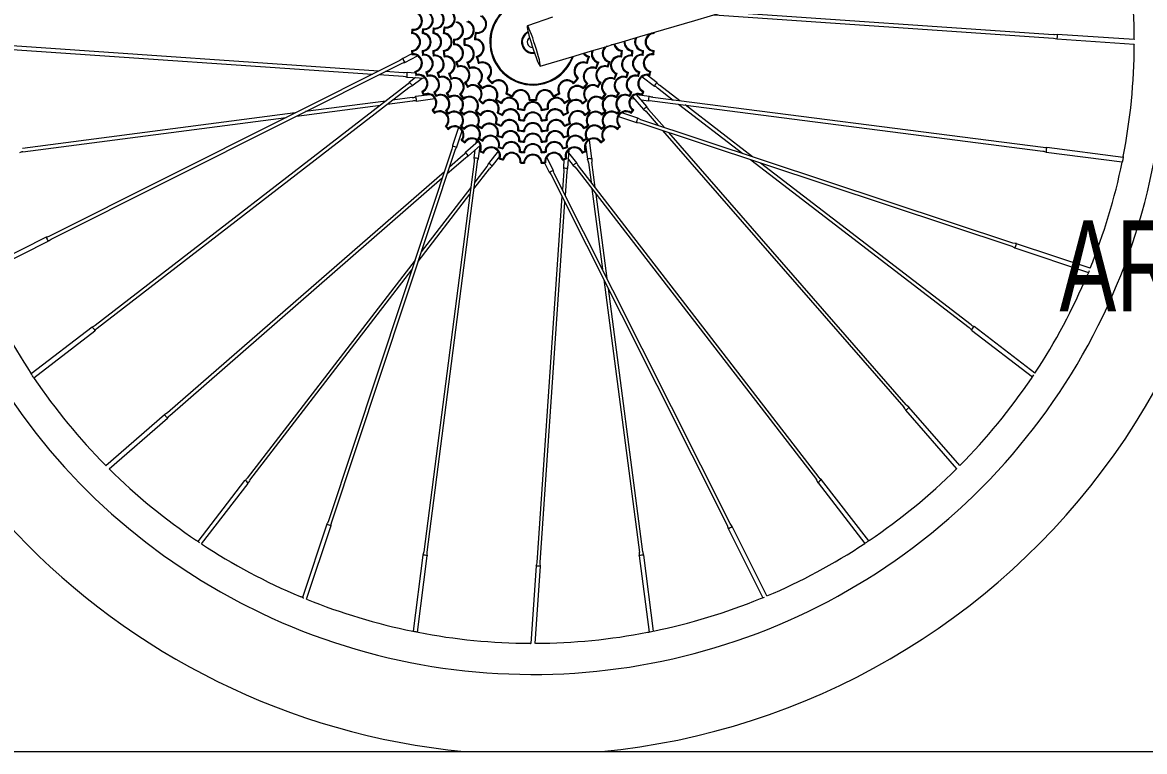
# Model space of a CAD drawing. Header units: inches. Extents: x -29 to 159, y 0 to 129.
# Drawn here: x -18.62 to 1.33, y 85.43 to 98.4 of the extents above; entities that cross this region are included whole.
import ezdxf

# ---------------------------------------------------------------- set-up
doc = ezdxf.new("R2010")
doc.units = ezdxf.units.IN
doc.layers.add('ZANO_R', color=7, linetype='Continuous', lineweight=0)
doc.styles.add('SLDTEXTSTYLE0', font='TXT', dxfattribs={"width": 0.7})

msp = doc.modelspace()

# ---------------------------------------------------------------- linework, layer by layer
at = {"layer": 'ZANO_R'}
for p, q in [((-0.28566, 98.18404), (-6.15305, 98.58715)), ((-6.31942, 98.53844), (-0.28977, 98.12418)), ((-11.70427, 98.20338), (-11.68823, 98.21709)), ((-11.69753, 98.28044), (-11.68411, 98.26415)), ((-11.51627, 98.20336), (-11.50013, 98.21701)), ((-11.50768, 98.29065), (-11.49451, 98.2741)), ((-11.32818, 98.20333), (-11.31192, 98.21692)), ((-11.31687, 98.30371), (-11.30404, 98.28685)), ((-11.13994, 98.2033), (-11.12353, 98.21679)), ((-11.12444, 98.32103), (-11.11208, 98.30375)), ((-10.56961, 98.22844), (-10.5573, 98.21077)), ((-7.40571, 98.21709), (-7.38967, 98.20338)), ((1.15008, 98.09542), (-0.22277, 98.18974)), ((-10.95853, 98.10509), (-10.94401, 98.08949)), ((-10.95853, 98.00184), (-10.94401, 98.01744)), ((-10.77031, 98.11715), (-10.75603, 98.10121)), ((-10.77031, 97.98979), (-10.75603, 98.00573)), ((-10.58364, 98.09494), (-10.56792, 98.10966)), ((-8.13541, 98.00184), (-8.15015, 98.00244)), ((-0.22825, 98.10993), (1.15008, 98.01523)), ((-18.80829, 97.9229), (-12.39631, 97.48236)), ((-12.29089, 97.53526), (-18.80417, 97.98275)), ((-11.69924, 97.84334), (-11.86036, 97.76249)), ((-11.82448, 97.69099), (-11.59705, 97.80511)), ((-11.70427, 97.90356), (-11.68823, 97.88984)), ((-11.69753, 97.82649), (-11.68411, 97.84278)), ((-11.51627, 97.90357), (-11.50013, 97.88992)), ((-11.50768, 97.81629), (-11.49451, 97.83283)), ((-11.32818, 97.9036), (-11.31192, 97.89002)), ((-11.31687, 97.80322), (-11.30404, 97.82008)), ((-11.13994, 97.90363), (-11.12353, 97.89014)), ((-11.12444, 97.78591), (-11.11208, 97.80318)), ((-10.55236, 97.79736), (-10.53393, 97.78623)), ((-8.56001, 97.78623), (-8.54158, 97.79736)), ((-7.98186, 97.80318), (-7.9695, 97.78591)), ((-7.97041, 97.89014), (-7.954, 97.90363)), ((-7.7899, 97.82008), (-7.77707, 97.80322)), ((-7.78202, 97.89002), (-7.76576, 97.9036)), ((-7.59943, 97.83283), (-7.58626, 97.81629)), ((-7.59381, 97.88992), (-7.57767, 97.90357)), ((-7.40983, 97.84278), (-7.39642, 97.82649)), ((-7.40571, 97.88984), (-7.38967, 97.90356)), ((-11.91154, 97.72562), (-18.14027, 94.60004)), ((-18.11337, 94.54642), (-11.88464, 97.67199)), ((-10.91589, 97.70532), (-10.89756, 97.69444)), ((-10.88681, 97.60625), (-10.87727, 97.62531)), ((-10.71832, 97.6949), (-10.69944, 97.68481)), ((-10.67476, 97.57522), (-10.66678, 97.59508)), ((-10.51089, 97.6697), (-10.50251, 97.68954)), ((-8.59143, 97.68954), (-8.58306, 97.6697)), ((-8.42716, 97.59508), (-8.41918, 97.57522)), ((-8.3945, 97.68481), (-8.37562, 97.6949)), ((-8.21667, 97.62531), (-8.20714, 97.60625)), ((-8.19638, 97.69444), (-8.17805, 97.70532)), ((-12.27864, 97.47428), (-11.85124, 97.44491)), ((-11.84713, 97.50477), (-12.17322, 97.52718)), ((-11.78972, 97.43066), (-11.46243, 97.40818)), ((-11.63755, 97.5004), (-11.78424, 97.51048)), ((-11.63572, 97.42008), (-11.74516, 97.33561)), ((-11.69628, 97.27228), (-11.51549, 97.41182)), ((-11.64546, 97.53122), (-11.62728, 97.5205)), ((-11.62544, 97.4565), (-11.61506, 97.47487)), ((-11.44919, 97.52226), (-11.4307, 97.51202)), ((-11.42373, 97.43833), (-11.41405, 97.45712)), ((-11.25017, 97.511), (-11.2313, 97.50138)), ((-11.21681, 97.41566), (-11.20805, 97.43495)), ((-11.04688, 97.49645), (-11.02754, 97.48766)), ((-11.00144, 97.38674), (-10.99398, 97.40663)), ((-10.36128, 97.41057), (-10.33991, 97.4079)), ((-8.75403, 97.4079), (-8.73266, 97.41057)), ((-8.09996, 97.40663), (-8.0925, 97.38674)), ((-8.0664, 97.48766), (-8.04706, 97.49645)), ((-7.88589, 97.43495), (-7.87713, 97.41566)), ((-7.86265, 97.50138), (-7.84377, 97.511)), ((-7.67989, 97.45712), (-7.67021, 97.43833)), ((-7.66324, 97.51202), (-7.64475, 97.52226)), ((-7.60415, 97.4344), (-7.38504, 97.26587)), ((-7.33627, 97.32928), (-7.51116, 97.4638)), ((-7.47888, 97.47487), (-7.4685, 97.4565)), ((-7.46666, 97.5205), (-7.44848, 97.53122)), ((-11.78803, 97.28989), (-17.33104, 93.01143)), ((-17.29438, 92.96393), (-11.75137, 97.24239)), ((-10.76236, 97.33375), (-10.74171, 97.32848)), ((-10.70654, 97.24689), (-10.70276, 97.26787)), ((-10.52504, 97.3159), (-10.50385, 97.31287)), ((-10.44317, 97.21833), (-10.44248, 97.23973)), ((-10.27146, 97.31082), (-10.27188, 97.33235)), ((-8.82206, 97.33235), (-8.82248, 97.31082)), ((-8.65147, 97.23973), (-8.65077, 97.21833)), ((-8.59009, 97.31287), (-8.5689, 97.3159)), ((-8.39119, 97.26787), (-8.3874, 97.24689)), ((-8.35223, 97.32848), (-8.33158, 97.33375)), ((-7.33002, 97.23616), (-7.05078, 97.02138)), ((-6.93258, 97.00616), (-7.29343, 97.28372)), ((-12.16001, 97.00277), (-13.59015, 96.81616)), ((-12.13618, 96.94537), (-11.68476, 97.00427)), ((-11.69252, 97.06377), (-12.04184, 97.01819)), ((-11.37476, 97.11531), (-11.6326, 97.08167)), ((-11.62225, 97.00234), (-11.28905, 97.04582)), ((-11.52289, 97.17476), (-11.50313, 97.16735)), ((-11.4902, 97.10464), (-11.48317, 97.12454)), ((-11.30901, 97.16136), (-11.28887, 97.15492)), ((-11.26766, 97.08401), (-11.26183, 97.10433)), ((-11.08676, 97.1456), (-11.06621, 97.14042)), ((-11.03301, 97.06007), (-11.02877, 97.08083)), ((-10.85161, 97.12722), (-10.83065, 97.12374)), ((-10.77932, 97.03302), (-10.77726, 97.05416)), ((-10.51036, 97.02049), (-10.48906, 97.02125)), ((-10.21379, 97.02586), (-10.19285, 97.03026)), ((-10.02939, 97.13495), (-10.00878, 97.1412)), ((-9.90676, 97.08035), (-9.91591, 97.09985)), ((-9.61409, 97.01814), (-9.5978, 97.03223)), ((-9.49614, 97.03223), (-9.47985, 97.01814)), ((-9.17803, 97.09985), (-9.18718, 97.08035)), ((-9.08516, 97.1412), (-9.06455, 97.13495)), ((-8.9011, 97.03026), (-8.88015, 97.02586)), ((-8.60488, 97.02125), (-8.58358, 97.02049)), ((-8.31668, 97.05416), (-8.31462, 97.03302)), ((-8.26329, 97.12374), (-8.24234, 97.12722)), ((-8.06517, 97.08083), (-8.06093, 97.06007)), ((-8.02773, 97.14042), (-8.00718, 97.1456)), ((-7.83211, 97.10433), (-7.82628, 97.08401)), ((-7.80507, 97.15492), (-7.78493, 97.16136)), ((-7.80378, 97.04775), (-7.74165, 97.03976)), ((-7.77754, 97.08093), (-7.58103, 96.85543)), ((-7.52072, 96.90799), (-7.70467, 97.11909)), ((-7.47479, 97.08606), (-7.7013, 97.11522)), ((-7.62213, 97.02437), (-7.48501, 97.00671)), ((-7.61077, 97.12454), (-7.60374, 97.10464)), ((-7.59081, 97.16735), (-7.57105, 97.17476)), ((-7.42237, 97.00873), (-0.47754, 96.11456)), ((-0.46988, 96.17407), (-7.41471, 97.06824)), ((-13.77094, 96.79257), (-18.62573, 96.15912)), ((-13.75311, 96.73439), (-12.25435, 96.92995)), ((-11.34029, 96.84499), (-11.31954, 96.84113)), ((-11.29592, 96.78162), (-11.29245, 96.80244)), ((-11.10111, 96.83475), (-11.0801, 96.83236)), ((-11.04547, 96.76695), (-11.04371, 96.78802)), ((-10.84613, 96.82573), (-10.82495, 96.82525)), ((-10.56742, 96.82112), (-10.54628, 96.82318)), ((-10.43233, 96.95288), (-10.43461, 96.97407)), ((-10.18031, 96.79091), (-10.16009, 96.79764)), ((-10.10349, 96.96218), (-10.11015, 96.98252)), ((-9.82212, 96.85977), (-9.80394, 96.87107)), ((-9.69669, 96.83765), (-9.70991, 96.85449)), ((-9.38404, 96.85449), (-9.39725, 96.83765)), ((-9.29, 96.87107), (-9.27183, 96.85977)), ((-8.98379, 96.98252), (-8.99045, 96.96218)), ((-8.93385, 96.79764), (-8.91363, 96.79091)), ((-8.65933, 96.97407), (-8.66161, 96.95288)), ((-8.54766, 96.82318), (-8.52652, 96.82112)), ((-8.26899, 96.82525), (-8.24781, 96.82573)), ((-8.05023, 96.78802), (-8.04847, 96.76695)), ((-8.01384, 96.83236), (-7.99283, 96.83475)), ((-7.68022, 96.69934), (-7.96474, 96.79372)), ((-7.8015, 96.80244), (-7.79802, 96.78162)), ((-7.7744, 96.84113), (-7.75365, 96.84499)), ((-7.53253, 96.81499), (-7.31779, 96.56857)), ((-7.20584, 96.53143), (-7.48729, 96.85441)), ((-6.95631, 96.94872), (-5.81311, 96.06941)), ((-5.64006, 96.01201), (-6.83812, 96.9335)), ((-18.61797, 96.09963), (-13.9339, 96.7108)), ((-10.77471, 96.7543), (-10.77519, 96.77548)), ((-10.47322, 96.74883), (-10.4767, 96.76979)), ((-10.21369, 96.599), (-10.19381, 96.60646)), ((-10.08639, 96.74803), (-10.09455, 96.76771)), ((-9.79895, 96.66362), (-9.78145, 96.67578)), ((-9.69676, 96.64893), (-9.71013, 96.66552)), ((-9.38381, 96.66552), (-9.39718, 96.64893)), ((-9.3125, 96.67578), (-9.29499, 96.66362)), ((-8.99939, 96.76771), (-9.00755, 96.74803)), ((-8.90013, 96.60646), (-8.88025, 96.599)), ((-8.61724, 96.76979), (-8.62073, 96.74883)), ((-8.31875, 96.77548), (-8.31924, 96.7543)), ((-8.02509, 96.72945), (-7.70541, 96.6234)), ((-7.64314, 96.61328), (-1.02865, 94.41902)), ((-1.00976, 94.47597), (-7.62425, 96.67023)), ((-11.1032, 96.55195), (-11.08209, 96.55175)), ((-11.04849, 96.49724), (-11.04869, 96.51835)), ((-10.87098, 96.53159), (-10.97703, 96.2119)), ((-10.9011, 96.18671), (-10.80672, 96.47124)), ((-10.83349, 96.55497), (-10.81242, 96.55672)), ((-10.76569, 96.49933), (-10.76808, 96.52033)), ((-10.54036, 96.56742), (-10.51961, 96.57167)), ((-10.45483, 96.51368), (-10.46002, 96.53422)), ((-10.18478, 96.38363), (-10.16549, 96.39239)), ((-10.10399, 96.55356), (-10.11278, 96.5729)), ((-9.81453, 96.476), (-9.79725, 96.48835)), ((-9.69681, 96.4605), (-9.7103, 96.4769)), ((-9.38364, 96.4769), (-9.39713, 96.4605)), ((-9.29669, 96.48835), (-9.27941, 96.476)), ((-8.98116, 96.5729), (-8.98995, 96.55356)), ((-8.92845, 96.39239), (-8.90916, 96.38363)), ((-8.63392, 96.53422), (-8.63911, 96.51368)), ((-8.57434, 96.57167), (-8.55358, 96.56742)), ((-8.32586, 96.52033), (-8.32825, 96.49933)), ((-8.28152, 96.55672), (-8.26045, 96.55497)), ((-8.04525, 96.51835), (-8.04545, 96.49724)), ((-8.01185, 96.55175), (-7.99074, 96.55195)), ((-7.2403, 96.47965), (-2.95114, 91.55764)), ((-2.9059, 91.59706), (-7.12835, 96.44251)), ((-10.81882, 96.30452), (-10.798, 96.30799)), ((-10.75544, 96.26015), (-10.75931, 96.2809)), ((-10.5195, 96.28403), (-10.745, 96.08753)), ((-10.69245, 96.02721), (-10.48135, 96.21117)), ((-10.55268, 96.31028), (-10.56068, 96.24815)), ((-10.51643, 96.33277), (-10.4961, 96.33861)), ((-10.51438, 95.98129), (-10.48522, 96.2078)), ((-10.43907, 96.29143), (-10.44551, 96.31156)), ((-10.08944, 96.35027), (-10.09906, 96.36914)), ((-9.79722, 96.28357), (-9.78036, 96.2964)), ((-9.69684, 96.27226), (-9.71042, 96.28852)), ((-9.38352, 96.28852), (-9.3971, 96.27226)), ((-9.31359, 96.2964), (-9.29672, 96.28357)), ((-8.99488, 96.36914), (-9.0045, 96.35027)), ((-8.64843, 96.31156), (-8.65487, 96.29143)), ((-8.60882, 96.22567), (-8.57517, 95.96784)), ((-8.59784, 96.33861), (-8.57751, 96.33277)), ((-8.49585, 95.97819), (-8.53932, 96.31139)), ((-8.33464, 96.2809), (-8.3385, 96.26015)), ((-8.29594, 96.30799), (-8.27512, 96.30452)), ((-10.98715, 96.14964), (-13.18141, 89.53514)), ((-13.12447, 89.51625), (-10.93021, 96.13074)), ((-11.06901, 95.71234), (-10.74603, 95.99379)), ((-10.78544, 96.03902), (-11.03187, 95.82428)), ((-10.57607, 96.12863), (-10.59373, 95.99151)), ((-10.49579, 96.11024), (-10.47589, 96.11727)), ((-10.42568, 96.07754), (-10.43308, 96.09731)), ((-10.16604, 96.11065), (-10.33457, 95.89154)), ((-10.27116, 95.84276), (-10.13664, 96.01766)), ((-10.16211, 96.17671), (-10.14331, 96.18639)), ((-10.07817, 96.15124), (-10.08842, 96.16974)), ((-9.78415, 96.09276), (-9.76761, 96.10593)), ((-9.69686, 96.08416), (-9.71052, 96.1003)), ((-9.38342, 96.1003), (-9.39708, 96.08416)), ((-9.32633, 96.10593), (-9.30979, 96.09276)), ((-9.18449, 95.77596), (-9.29862, 96.00339)), ((-9.00552, 96.16974), (-9.01577, 96.15124)), ((-8.95063, 96.18639), (-8.93183, 96.17671)), ((-8.92417, 95.81071), (-8.90168, 96.13801)), ((-8.76578, 95.90416), (-8.90533, 96.08494)), ((-8.66086, 96.09731), (-8.66826, 96.07754)), ((-8.61805, 96.11727), (-8.59815, 96.11024)), ((-0.41745, 96.09674), (0.93553, 95.92254)), ((0.9512, 96.00118), (-0.40724, 96.17608)), ((-10.59171, 95.92886), (-11.48588, 88.98404)), ((-11.42637, 88.97637), (-10.5322, 95.9212)), ((-10.59428, 95.43907), (-10.31672, 95.79993)), ((-10.36428, 95.83651), (-10.57906, 95.55727)), ((-10.14394, 95.975), (-10.12556, 95.98538)), ((-10.06921, 95.95498), (-10.07994, 95.97315)), ((-9.77395, 95.90291), (-9.75766, 95.91633)), ((-9.69688, 95.89617), (-9.7106, 95.91221)), ((-9.38334, 95.91221), (-9.39706, 95.89617)), ((-9.33685, 95.9012), (-9.25599, 95.74008)), ((-9.33629, 95.91633), (-9.31999, 95.90291)), ((-9.014, 95.97315), (-9.02473, 95.95498)), ((-8.9939, 95.96289), (-9.00398, 95.8162)), ((-8.96838, 95.98538), (-8.95, 95.975)), ((-8.91359, 95.96472), (-8.82911, 95.85527)), ((-8.78339, 95.8124), (-4.50493, 90.26939)), ((-4.45743, 90.30606), (-8.73589, 95.84907)), ((-8.55727, 95.90792), (-8.51169, 95.5586)), ((-8.43887, 95.46426), (-8.49777, 95.91568)), ((-5.66859, 95.95825), (-1.78782, 92.97332)), ((-1.75124, 93.02088), (-5.49554, 95.90085)), ((-11.12079, 95.74679), (-16.0428, 91.45764)), ((-16.00338, 91.4124), (-11.15793, 95.63485)), ((-9.21912, 95.68889), (-6.09355, 89.46016)), ((-6.03992, 89.48707), (-9.1655, 95.7158)), ((-8.99828, 95.75331), (-9.02068, 95.42721)), ((-8.96778, 95.3218), (-8.93842, 95.7492)), ((-10.65171, 95.46281), (-11.53103, 94.3196)), ((-8.49627, 95.44042), (-8.30967, 94.01029)), ((-11.58843, 94.14655), (-10.66693, 95.34461)), ((-9.02877, 95.30954), (-9.47626, 88.79626)), ((-9.4164, 88.79215), (-8.97587, 95.20413)), ((-8.2279, 93.84733), (-8.42345, 95.34608)), ((-18.20043, 94.58105), (-19.43226, 93.96291)), ((-19.39995, 93.88962), (-18.16455, 94.50954)), ((0.36443, 94.03064), (-0.94749, 94.46585)), ((-0.97268, 94.38992), (0.33543, 93.95597)), ((-11.64218, 94.17508), (-14.62712, 90.29431)), ((-14.57956, 90.25773), (-11.69959, 94.00204)), ((-8.28608, 93.8295), (-7.65263, 88.97471)), ((-7.59313, 88.98247), (-8.20431, 93.66654)), ((-17.38613, 92.98154), (-18.46602, 92.14801)), ((-18.42191, 92.08099), (-17.33725, 92.91821)), ((-1.74498, 92.92776), (-0.66204, 92.0948)), ((-0.6187, 92.16239), (-1.69621, 92.99117)), ((-16.09638, 91.42421), (-17.1381, 90.51643)), ((-2.91772, 91.50406), (-2.00993, 90.46234)), ((-1.95335, 90.51918), (-2.8574, 91.55662)), ((-17.08126, 90.45985), (-16.04382, 91.3639)), ((-14.67268, 90.25148), (-15.50563, 89.16854)), ((-15.43805, 89.1252), (-14.60927, 90.2027)), ((-4.47504, 90.21431), (-3.64152, 89.13442)), ((-3.57449, 89.17851), (-4.41171, 90.26319)), ((-13.21052, 89.47918), (-13.64446, 88.17107)), ((-13.5698, 88.14207), (-13.13459, 89.45399)), ((-5.38312, 88.20048), (-6.00305, 89.43589)), ((-6.07455, 89.40001), (-5.45642, 88.16817)), ((-11.5037, 88.92395), (-11.6779, 87.57096)), ((-11.59926, 87.5553), (-11.42435, 88.91373)), ((-7.65456, 88.9122), (-7.47779, 87.55749)), ((-7.39935, 87.57461), (-7.57523, 88.92255)), ((-9.49051, 88.73475), (-9.58522, 87.35624)), ((-9.50502, 87.35642), (-9.4107, 88.72926)), ((-29.46259, 85.43142), (61.83221, 85.43142)), ((-10.76837, 85.43142), (-9.54697, 85.43142)), ((-9.54697, 85.43142), (-8.32551, 85.43142))]:
    msp.add_line(p, q, dxfattribs=at)
at = {"layer": 'ZANO_R', "flags": 128}
for points in [[(-9.41669, 97.62596), (-9.11478, 97.71522), (-8.85549, 97.79186), (-8.63883, 97.85588), (-8.4648, 97.90728), (-8.33341, 97.94608), (-8.23241, 97.9759), (-8.12827, 98.00663), (-8.01908, 98.03885), (-7.64296, 98.14974), (-7.21686, 98.27517), (-6.66739, 98.43656), (-6.10646, 98.60079), (-5.53451, 98.76761), (-4.48565, 99.07148), (-3.416, 99.37805), (-2.36604, 99.67504), (-1.26786, 99.98079), (-0.19486, 100.27431), (0.14623, 100.36651), (0.51834, 100.46647), (0.92281, 100.57433), (1.3595, 100.68954)], [(-9.19841, 98.49281), (-9.64438, 98.34041)], [(-9.50399, 97.98957), (-9.52669, 98.05916), (-9.54954, 98.12583), (-9.57165, 98.18702), (-9.59218, 98.24037), (-9.61034, 98.28385), (-9.62543, 98.31577), (-9.63687, 98.3349), (-9.64423, 98.34053), (-9.64721, 98.33242), (-9.64571, 98.31089), (-9.63979, 98.27676), (-9.62966, 98.23136), (-9.61572, 98.17642), (-9.59851, 98.11405), (-9.57868, 98.04665), (-9.557, 97.97682), (-9.5343, 97.90723), (-9.51146, 97.84056), (-9.48935, 97.77937), (-9.46882, 97.72601), (-9.45066, 97.68254), (-9.43557, 97.65062), (-9.42412, 97.63148), (-9.41676, 97.62586), (-9.41378, 97.63397), (-9.41528, 97.6555), (-9.42121, 97.68963), (-9.43133, 97.73503), (-9.44527, 97.78997), (-9.46249, 97.85234), (-9.48232, 97.91974), (-9.50399, 97.98957)], [(-0.22289, 98.18982), (-0.2684, 98.1836), (-0.28548, 98.18553)], [(-0.22277, 98.18974), (-0.22212, 98.18664), (-0.22198, 98.17794), (-0.22238, 98.16496), (-0.22326, 98.14968), (-0.22448, 98.13442), (-0.22586, 98.12151), (-0.22718, 98.11291), (-0.22825, 98.10993), (-0.2283, 98.10994)], [(-0.28996, 98.12274), (-0.25478, 98.11862), (-0.22886, 98.10881)], [(1.14963, 98.10277), (1.14962, 98.1029), (1.14995, 98.09765), (1.15007, 98.09542)], [(-11.86135, 97.76338), (-11.87531, 97.74904), (-11.91179, 97.72597)], [(-11.88458, 97.67171), (-11.83993, 97.68807), (-11.82465, 97.68981)], [(-11.85141, 97.44348), (-11.81625, 97.43935), (-11.7903, 97.42953)], [(-11.78439, 97.51055), (-11.82987, 97.50434), (-11.84694, 97.50626)], [(-11.74625, 97.33594), (-11.76689, 97.3088), (-11.78888, 97.29093)], [(-11.75051, 97.24131), (-11.73468, 97.25394), (-11.69636, 97.27168)], [(-11.74533, 97.33543), (-11.74516, 97.33561), (-11.74166, 97.33447), (-11.73497, 97.32868), (-11.72611, 97.31912), (-11.71643, 97.30726), (-11.7074, 97.29489), (-11.7004, 97.2839), (-11.6965, 97.27596), (-11.69628, 97.27228), (-11.69652, 97.27216)], [(-7.36545, 97.30126), (-7.35575, 97.31312), (-7.3468, 97.3226), (-7.33996, 97.32828), (-7.33627, 97.32928), (-7.33606, 97.32906)], [(-11.62143, 97.04279), (-11.6199, 97.02755), (-11.61952, 97.01451), (-11.62035, 97.00566), (-11.62225, 97.00234), (-11.62256, 97.00235)], [(-7.48477, 97.00672), (-7.48501, 97.00671), (-7.48668, 97.01), (-7.48732, 97.01882), (-7.48683, 97.03184), (-7.48529, 97.04708), (-7.48292, 97.06221), (-7.4801, 97.07493), (-7.47724, 97.0833), (-7.47479, 97.08606), (-7.47454, 97.08598)], [(-7.48448, 97.00571), (-7.45069, 97.0103), (-7.42251, 97.00739)], [(-7.41455, 97.06961), (-7.43468, 97.07187), (-7.47432, 97.08642)], [(-7.58097, 96.85527), (-7.54442, 96.8275), (-7.53371, 96.81407)], [(-7.48615, 96.85531), (-7.5081, 96.88309), (-7.51951, 96.90838)], [(-7.70533, 96.62208), (-7.68533, 96.62234), (-7.64322, 96.61286)], [(-7.62408, 96.67047), (-7.66723, 96.69047), (-7.67926, 96.70004)], [(-10.97836, 96.21183), (-10.97809, 96.19182), (-10.98757, 96.14971)], [(-10.92997, 96.13058), (-10.90997, 96.17372), (-10.90039, 96.18576)], [(-10.74517, 96.08747), (-10.77293, 96.05092), (-10.78636, 96.04021)], [(-10.74513, 95.99265), (-10.71735, 96.0146), (-10.69206, 96.026)], [(-10.59472, 95.99098), (-10.59013, 95.95718), (-10.59304, 95.929)], [(-10.59372, 95.99126), (-10.59373, 95.99151), (-10.59044, 95.99318), (-10.58162, 95.99382), (-10.56859, 95.99333), (-10.55336, 95.99178), (-10.53823, 95.98942), (-10.52551, 95.98659), (-10.51713, 95.98374), (-10.51438, 95.98129), (-10.51446, 95.98104)], [(-0.47769, 96.11318), (-0.45757, 96.11092), (-0.41797, 96.09638)], [(-0.40771, 96.17709), (-0.44156, 96.17249), (-0.46976, 96.1754)], [(0.95374, 96.01519), (0.95378, 96.01555), (0.95324, 96.01142), (0.95193, 96.00222), (0.94984, 95.98898), (0.94703, 95.97322), (0.94373, 95.95678), (0.94032, 95.94151), (0.93728, 95.92906), (0.93514, 95.92079), (0.9343, 95.91765), (0.93435, 95.91782)], [(-10.53083, 95.92105), (-10.52857, 95.94117), (-10.51401, 95.98081)], [(-10.29917, 95.87195), (-10.28732, 95.86225), (-10.27784, 95.8533), (-10.27216, 95.84646), (-10.27116, 95.84276), (-10.27138, 95.84256)], [(-9.00405, 95.81604), (-8.99784, 95.77056), (-8.99976, 95.75349)], [(-8.93698, 95.74902), (-8.93286, 95.78419), (-8.92304, 95.81013)], [(-8.82944, 95.85419), (-8.8023, 95.83354), (-8.78443, 95.81156)], [(-8.82894, 95.85511), (-8.82911, 95.85527), (-8.82797, 95.85878), (-8.82218, 95.86547), (-8.81263, 95.87433), (-8.80076, 95.88401), (-8.78839, 95.89304), (-8.7774, 95.90003), (-8.76946, 95.90394), (-8.76578, 95.90416), (-8.76566, 95.90392)], [(-8.73482, 95.84993), (-8.74745, 95.86576), (-8.76518, 95.90408)], [(-8.53629, 95.97901), (-8.52105, 95.98054), (-8.50802, 95.98091), (-8.49916, 95.98009), (-8.49585, 95.97819), (-8.49586, 95.97788)], [(-9.25688, 95.73908), (-9.24255, 95.72513), (-9.21947, 95.68865)], [(-9.16521, 95.71586), (-9.18157, 95.7605), (-9.18332, 95.77578)], [(-18.14035, 94.60032), (-18.18498, 94.58396), (-18.20049, 94.58219)], [(-18.16339, 94.50883), (-18.1496, 94.52299), (-18.1131, 94.54608)], [(-1.02879, 94.41877), (-0.98567, 94.39878), (-0.97345, 94.38907)], [(-0.9478, 94.46717), (-0.96757, 94.46691), (-1.0097, 94.47639)], [(0.34638, 93.9835), (0.34595, 93.98233), (0.34023, 93.9676), (0.33382, 93.95209), (0.32744, 93.93758), (0.3219, 93.92559), (0.31797, 93.91743), (0.31626, 93.91397), (0.31641, 93.91426)], [(-17.33191, 93.0125), (-17.34773, 92.99987), (-17.38602, 92.98215)], [(-17.3362, 92.91783), (-17.31552, 92.94502), (-17.29352, 92.9629)], [(-18.41496, 92.07169), (-18.41306, 92.06921), (-18.41458, 92.0712), (-18.41931, 92.07745), (-18.4266, 92.08737), (-18.4355, 92.09996), (-18.44487, 92.11383), (-18.45362, 92.12743), (-18.46087, 92.13921), (-18.46595, 92.14777), (-18.46841, 92.15201), (-18.46828, 92.15178)], [(-16.04368, 91.45879), (-16.07147, 91.43683), (-16.09673, 91.42543)], [(-16.04382, 91.3639), (-16.04647, 91.36563), (-16.05272, 91.37168), (-16.06161, 91.38115), (-16.0718, 91.39257), (-16.08172, 91.40423), (-16.08988, 91.41433), (-16.09503, 91.42135), (-16.09638, 91.42421), (-16.09633, 91.42424)], [(-16.04367, 91.36393), (-16.01589, 91.40051), (-16.00245, 91.41122)], [(-2.95229, 91.55676), (-2.93033, 91.52896), (-2.91894, 91.5037)], [(-2.85743, 91.55665), (-2.8574, 91.55662), (-2.85913, 91.55397), (-2.86519, 91.54772), (-2.87465, 91.53883), (-2.88608, 91.52864), (-2.89773, 91.51871), (-2.90784, 91.51056), (-2.91485, 91.50541), (-2.91772, 91.50406), (-2.91774, 91.50411)], [(-2.85744, 91.55676), (-2.89401, 91.58455), (-2.90473, 91.59798)], [(-17.13745, 90.51571), (-17.14173, 90.52045), (-17.14545, 90.52466), (-17.14546, 90.52468)], [(-17.07555, 90.45479), (-17.07662, 90.45573), (-17.08163, 90.46018)], [(-2.00811, 90.46398), (-2.01395, 90.45871), (-2.01817, 90.45499), (-2.01819, 90.45497)], [(-1.94814, 90.52507), (-1.94808, 90.52514), (-1.94923, 90.52382), (-1.95335, 90.51918)], [(-4.50601, 90.26853), (-4.49338, 90.2527), (-4.47566, 90.21442)], [(-4.41134, 90.26424), (-4.43852, 90.28492), (-4.4564, 90.30691)], [(-13.18167, 89.53528), (-13.20165, 89.49217), (-13.21137, 89.47995)], [(-13.13326, 89.4543), (-13.13353, 89.47407), (-13.12404, 89.5162)], [(-6.09382, 89.46008), (-6.07747, 89.41546), (-6.0757, 89.39995)], [(-6.00233, 89.43704), (-6.0165, 89.45084), (-6.03958, 89.48734)], [(-15.46965, 89.14475), (-15.47902, 89.15063), (-15.49296, 89.1598), (-15.5064, 89.16907), (-15.51791, 89.17736), (-15.5263, 89.18362), (-15.53069, 89.18697), (-15.53067, 89.18695)], [(-3.56327, 89.18695), (-3.56325, 89.18697), (-3.56762, 89.18364), (-3.57598, 89.1774), (-3.58751, 89.16909), (-3.60099, 89.1598), (-3.61491, 89.15064), (-3.6277, 89.14262), (-3.63787, 89.13649), (-3.64417, 89.1328), (-3.64551, 89.13203)], [(-11.48725, 88.98418), (-11.48951, 88.96407), (-11.50405, 88.92446)], [(-11.42335, 88.91421), (-11.42795, 88.94806), (-11.42503, 88.97625)], [(-9.47769, 88.79646), (-9.48182, 88.76127), (-9.49162, 88.73536)], [(-9.4107, 88.72926), (-9.41379, 88.72861), (-9.4225, 88.72848), (-9.43547, 88.72888), (-9.45076, 88.72976), (-9.46602, 88.73098), (-9.47893, 88.73235), (-9.48753, 88.73368), (-9.49051, 88.73475), (-9.49049, 88.7348)], [(-9.41062, 88.72939), (-9.41683, 88.7749), (-9.41491, 88.79198)], [(-13.61712, 88.16021), (-13.62401, 88.16279), (-13.63928, 88.16887), (-13.65458, 88.17537), (-13.66822, 88.1815), (-13.67875, 88.18647), (-13.68505, 88.18953), (-13.68642, 88.19021), (-13.68446, 88.18924)], [(-11.58516, 87.55275), (-11.58483, 87.5527), (-11.58866, 87.55321), (-11.59761, 87.55448), (-11.61067, 87.55653), (-11.62634, 87.5593), (-11.64279, 87.56258), (-11.65817, 87.566), (-11.67081, 87.56907), (-11.67933, 87.57127), (-11.68276, 87.57219), (-11.6825, 87.57212)]]:
    msp.add_lwpolyline(points, dxfattribs=at)
at = {"layer": 'ZANO_R'}
for centre, radius, start, end in [((-9.54697, 98.05347), 12.6811, 19.469579, 264.472875), ((-9.54697, 98.05347), 11.25, 19.821861, 180), ((-9.54697, 98.05347), 12.6811, 275.527481, 13.665272), ((-9.54697, 98.05347), 11.25, 180, 13.589659), ((-9.54697, 98.05347), 10.69667, 0.263916, 10.985974), ((-9.54697, 98.05347), 0.765, 42.250689, 180), ((-9.54697, 98.05347), 0.75, 42.850143, 339.679234), ((-11.67662, 98.42898), 0.165, 267.397024, 72.602976), ((-11.48402, 98.43877), 0.15, 260.926312, 76.573688), ((-11.48402, 98.43877), 0.165, 266.354603, 71.145397), ((-11.28965, 98.45122), 0.15, 259.547582, 74.738132), ((-11.28965, 98.45122), 0.165, 264.998721, 69.286993), ((-11.09245, 98.46758), 0.15, 257.686724, 72.313276), ((-11.09245, 98.46758), 0.165, 263.166225, 66.833775), ((-11.67662, 98.42898), 0.15, 261.987535, 78.012465), ((-10.94509, 98.25449), 0.15, 264.861867, 78.774497), ((-10.94509, 98.25449), 0.165, 270.377512, 73.258851), ((-10.75336, 98.26619), 0.15, 263.5101, 76.4899), ((-10.75336, 98.26619), 0.165, 269.073389, 70.926611), ((-10.53369, 98.37407), 0.15, 256.145479, 67.854521), ((-10.53369, 98.37407), 0.165, 261.774446, 62.225554), ((-9.54697, 98.05347), 2.1625, 173.975071, 176.024929), ((-11.70947, 98.05347), 0.15, 271.987535, 88.012465), ((-9.54697, 98.05347), 2.1475, 174.369836, 175.630164), ((-11.70947, 98.05347), 0.165, 277.397024, 82.602976), ((-9.54697, 98.05347), 1.975, 173.102625, 175.647375), ((-11.52197, 98.05347), 0.15, 272.176312, 87.823688), ((-9.54697, 98.05347), 1.96, 173.536513, 175.213487), ((-11.52197, 98.05347), 0.165, 277.604603, 82.395397), ((-9.54697, 98.05347), 1.7875, 171.952306, 175.190551), ((-11.33447, 98.05347), 0.15, 272.404725, 87.595275), ((-9.54697, 98.05347), 1.7725, 172.433917, 174.70894), ((-11.33447, 98.05347), 0.165, 277.855864, 82.144136), ((-9.54697, 98.05347), 1.6, 170.373448, 174.626552), ((-11.14697, 98.05347), 0.15, 272.686724, 87.313276), ((-9.54697, 98.05347), 1.585, 170.914564, 174.085436), ((-11.14697, 98.05347), 0.165, 278.166225, 81.833775), ((-9.54697, 98.05347), 1.0375, 170.290959, 177.709041), ((-9.54697, 98.05347), 1.0225, 171.150408, 176.849592), ((-9.54697, 98.05347), 0.2, 114.706792, 278.684693), ((-9.54697, 98.05347), 0.1875, 115.460336, 277.983843), ((-7.38447, 98.05347), 0.165, 97.397024, 262.602976), ((-7.38447, 98.05347), 0.15, 91.987535, 268.012465), ((-9.54697, 98.05347), 2.1625, 3.975071, 4.517615), ((-9.54697, 98.05347), 1.4125, 177.905552, 182.094448), ((-10.94509, 97.85245), 0.15, 281.225503, 95.138133), ((-9.54697, 98.05347), 1.3975, 178.522926, 181.477074), ((-10.94509, 97.85245), 0.165, 286.741149, 89.622488), ((-9.54697, 98.05347), 1.225, 177.0202, 182.9798), ((-10.75336, 97.84075), 0.15, 283.5101, 96.4899), ((-9.54697, 98.05347), 1.21, 177.738806, 182.261194), ((-10.75336, 97.84075), 0.165, 289.073389, 90.926611), ((-10.57879, 97.94502), 0.15, 280.145479, 91.854521), ((-10.57879, 97.94502), 0.165, 285.774446, 86.225554), ((-9.54697, 98.05347), 0.765, 180, 340.661903), ((-9.54697, 98.05347), 0.1, 125.118625, 268.540748), ((-7.94697, 98.05347), 0.165, 194.239899, 261.833775), ((-7.94697, 98.05347), 0.15, 193.976971, 267.313276), ((-7.75947, 98.05347), 0.165, 175.093999, 262.144136), ((-7.75947, 98.05347), 0.15, 172.598167, 267.595275), ((-7.57197, 98.05347), 0.165, 152.782683, 262.395397), ((-7.57197, 98.05347), 0.15, 146.669241, 267.823688), ((-9.54697, 98.05347), 10.69667, 349.015094, 359.733685), ((0.64844, 98.03854), 0.50237, 356.032676, 357.339487), ((-9.54697, 98.05347), 2.1625, 183.975071, 186.024929), ((-11.67662, 97.67795), 0.15, 281.987535, 98.012465), ((-9.54697, 98.05347), 2.1475, 184.369836, 185.630164), ((-11.67662, 97.67795), 0.165, 287.397024, 92.602976), ((-9.54697, 98.05347), 1.975, 184.352625, 186.897375), ((-11.48402, 97.66816), 0.15, 283.426312, 99.073688), ((-9.54697, 98.05347), 1.96, 184.786513, 186.463487), ((-11.48402, 97.66816), 0.165, 288.854603, 93.645397), ((-9.54697, 98.05347), 1.7875, 184.809449, 188.047694), ((-11.28965, 97.65571), 0.15, 285.261868, 100.452418), ((-9.54697, 98.05347), 1.7725, 185.29106, 187.566083), ((-11.28965, 97.65571), 0.165, 290.713007, 95.001279), ((-9.54697, 98.05347), 1.6, 185.373448, 189.626552), ((-11.09245, 97.63936), 0.15, 287.686724, 102.313276), ((-9.54697, 98.05347), 1.585, 185.914564, 189.085436), ((-11.09245, 97.63936), 0.165, 293.166225, 96.833775), ((-9.54697, 98.05347), 1.0375, 194.290959, 201.709041), ((-9.54697, 98.05347), 1.0225, 195.150408, 200.849592), ((-8.51515, 97.94502), 0.165, 214.615563, 254.225554), ((-8.51515, 97.94502), 0.15, 216.488582, 259.854521), ((-9.54697, 98.05347), 1.0225, 339.150408, 344.849592), ((-9.54697, 98.05347), 1.0375, 338.290959, 345.709041), ((-8.34058, 97.84075), 0.165, 159.534596, 250.926611), ((-8.34058, 97.84075), 0.15, 154.819187, 256.4899), ((-8.14885, 97.85245), 0.165, 136.311285, 253.258851), ((-8.14885, 97.85245), 0.15, 121.477667, 258.774497), ((-8.00149, 97.63936), 0.165, 83.166225, 246.833775), ((-8.00149, 97.63936), 0.15, 77.686724, 252.313276), ((-9.54697, 98.05347), 1.585, 350.914564, 354.085436), ((-9.54697, 98.05347), 1.6, 350.373448, 354.626552), ((-7.80429, 97.65571), 0.165, 84.998721, 249.286993), ((-7.80429, 97.65571), 0.15, 79.547582, 254.738132), ((-9.54697, 98.05347), 1.7725, 352.433917, 354.70894), ((-9.54697, 98.05347), 1.7875, 351.952306, 355.190551), ((-7.60992, 97.66816), 0.165, 86.354603, 251.145397), ((-7.60992, 97.66816), 0.15, 80.926312, 256.573688), ((-9.54697, 98.05347), 1.96, 353.536513, 355.213487), ((-9.54697, 98.05347), 1.975, 353.102625, 355.647375), ((-7.41732, 97.67795), 0.165, 87.397024, 252.602976), ((-7.41732, 97.67795), 0.15, 81.987535, 258.012465), ((-9.54697, 98.05347), 2.1475, 354.369836, 355.630164), ((-9.54697, 98.05347), 2.1625, 353.975071, 356.024929), ((-11.67748, 97.80951), 0.18883, 194.418226, 218.877232), ((-9.54697, 98.05347), 1.4125, 194.269188, 198.458084), ((-9.54697, 98.05347), 1.3975, 194.886562, 197.840711), ((-10.83183, 97.46669), 0.15, 297.58914, 111.501769), ((-10.83183, 97.46669), 0.165, 303.104785, 105.986124), ((-9.54697, 98.05347), 1.225, 197.0202, 202.9798), ((-9.54697, 98.05347), 1.21, 197.738806, 202.261194), ((-10.60785, 97.44097), 0.15, 303.5101, 116.4899), ((-10.60785, 97.44097), 0.165, 309.073389, 110.926611), ((-10.44547, 97.53472), 0.15, 304.145479, 115.854521), ((-10.44547, 97.53472), 0.165, 309.774446, 110.225554), ((-8.64847, 97.53472), 0.165, 69.774446, 230.225554), ((-8.64847, 97.53472), 0.15, 64.145479, 235.854521), ((-8.48609, 97.44097), 0.165, 69.073389, 230.926611), ((-8.48609, 97.44097), 0.15, 63.5101, 236.4899), ((-9.54697, 98.05347), 1.21, 337.738806, 342.261194), ((-8.26212, 97.46669), 0.165, 74.013876, 236.895215), ((-9.54697, 98.05347), 1.225, 337.0202, 342.9798), ((-8.26212, 97.46669), 0.15, 68.498231, 242.41086), ((-9.54697, 98.05347), 1.3975, 342.159289, 345.113438), ((-9.54697, 98.05347), 1.4125, 341.541916, 345.730812), ((-11.61126, 97.4485), 0.17935, 172.882589, 185.707827), ((-11.6096, 97.46837), 0.17964, 166.444223, 179.249134), ((-9.54697, 98.05347), 2.1625, 193.975071, 196.024929), ((-9.54697, 98.05347), 2.1475, 194.369836, 195.630164), ((-11.57906, 97.31385), 0.15, 291.987535, 108.012465), ((-11.57906, 97.31385), 0.165, 297.397024, 102.602976), ((-9.54697, 98.05347), 1.975, 195.602625, 198.147375), ((-9.54697, 98.05347), 1.96, 196.036513, 197.713487), ((-11.37163, 97.29767), 0.15, 294.676312, 110.323688), ((-11.37163, 97.29767), 0.165, 300.104603, 104.895397), ((-9.54697, 98.05347), 1.7875, 197.666592, 200.904836), ((-9.54697, 98.05347), 1.7725, 198.148203, 200.423226), ((-11.15745, 97.2779), 0.15, 298.11901, 113.309561), ((-11.15745, 97.2779), 0.165, 303.57015, 107.858422), ((-9.54697, 98.05347), 1.6, 200.373448, 204.626552), ((-9.54697, 98.05347), 1.585, 200.914564, 204.085436), ((-10.93261, 97.25347), 0.15, 302.686724, 117.313276), ((-10.93261, 97.25347), 0.165, 308.166225, 111.833775), ((-9.54697, 98.05347), 1.0375, 218.290959, 225.709041), ((-9.54697, 98.05347), 1.0225, 219.150408, 224.849592), ((-9.54697, 98.05347), 1.0375, 314.290959, 321.709041), ((-9.54697, 98.05347), 1.0225, 315.150408, 320.849592), ((-8.16133, 97.25347), 0.165, 68.166225, 231.833775), ((-8.16133, 97.25347), 0.15, 62.686724, 237.313276), ((-7.93649, 97.2779), 0.165, 72.141578, 236.42985), ((-9.54697, 98.05347), 1.585, 335.914564, 339.085436), ((-9.54697, 98.05347), 1.6, 335.373448, 339.626552), ((-7.93649, 97.2779), 0.15, 66.690439, 241.88099), ((-7.72231, 97.29767), 0.165, 75.104603, 239.895397), ((-9.54697, 98.05347), 1.7725, 339.576774, 341.851797), ((-9.54697, 98.05347), 1.7875, 339.095164, 342.333408), ((-7.72231, 97.29767), 0.15, 69.676312, 245.323688), ((-9.54697, 98.05347), 1.96, 342.286513, 343.963487), ((-7.51489, 97.31385), 0.165, 77.397024, 242.602976), ((-9.54697, 98.05347), 1.975, 341.852625, 344.397375), ((-7.51489, 97.31385), 0.15, 71.987535, 248.012465), ((-9.54697, 98.05347), 2.1475, 344.369836, 345.630164), ((-9.54697, 98.05347), 2.1625, 343.975071, 346.024929), ((-9.54697, 98.05347), 1.4125, 210.632825, 214.821721), ((-9.54697, 98.05347), 1.3975, 211.250199, 214.204347), ((-10.61447, 97.12848), 0.15, 313.952776, 127.865406), ((-10.61447, 97.12848), 0.165, 319.468421, 122.349761), ((-9.54697, 98.05347), 1.225, 217.0202, 222.9798), ((-9.54697, 98.05347), 1.21, 217.738806, 222.261194), ((-10.33439, 97.11506), 0.15, 323.5101, 136.4899), ((-10.33439, 97.11506), 0.165, 329.073389, 130.926611), ((-10.1568, 97.21411), 0.165, 333.774446, 134.225554), ((-10.1568, 97.21411), 0.15, 328.145479, 139.854521), ((-9.76268, 97.03864), 0.165, 357.774446, 158.225554), ((-9.76268, 97.03864), 0.15, 352.145479, 163.854521), ((-9.33126, 97.03864), 0.165, 21.774446, 182.225554), ((-9.33126, 97.03864), 0.15, 16.145479, 187.854521), ((-8.93714, 97.21411), 0.165, 45.774446, 206.225554), ((-8.93714, 97.21411), 0.15, 40.145479, 211.854521), ((-8.75956, 97.11506), 0.165, 49.073389, 210.926611), ((-8.75956, 97.11506), 0.15, 43.5101, 216.4899), ((-9.54697, 98.05347), 1.21, 317.738806, 322.261194), ((-9.54697, 98.05347), 1.225, 317.0202, 322.9798), ((-8.47947, 97.12848), 0.165, 57.650239, 220.531579), ((-8.47947, 97.12848), 0.15, 52.134594, 226.047224), ((-9.54697, 98.05347), 1.3975, 325.795653, 328.749801), ((-9.54697, 98.05347), 1.4125, 325.178279, 329.367175), ((-7.3283, 97.25805), 0.05699, 130.686317, 172.263065), ((-7.41141, 97.15507), 0.11358, 44.861953, 76.312496), ((-7.23288, 97.38577), 0.11754, 208.826364, 239.351461), ((-11.6923, 97.17862), 0.11354, 269.855216, 301.318323), ((-11.65541, 96.88937), 0.11747, 73.816661, 104.360337), ((-11.67825, 97.04708), 0.05698, 355.682996, 37.262462), ((-9.54697, 98.05347), 2.1625, 203.975071, 206.024929), ((-9.54697, 98.05347), 2.1475, 204.369836, 205.630164), ((-11.41975, 96.97222), 0.15, 301.987535, 118.012465), ((-11.41975, 96.97222), 0.165, 307.397024, 112.602976), ((-9.54697, 98.05347), 1.975, 206.852625, 209.397375), ((-9.54697, 98.05347), 1.96, 207.286513, 208.963487), ((-11.18912, 96.95622), 0.15, 305.926312, 121.573688), ((-11.18912, 96.95622), 0.165, 311.354603, 116.145397), ((-9.54697, 98.05347), 1.7875, 210.523735, 213.761979), ((-9.54697, 98.05347), 1.7725, 211.005346, 213.280368), ((-10.94449, 96.93898), 0.15, 310.976153, 126.166704), ((-10.94449, 96.93898), 0.165, 316.427293, 120.715564), ((-9.54697, 98.05347), 1.6, 215.373448, 219.626552), ((-9.54697, 98.05347), 1.585, 215.914564, 219.085436), ((-10.67834, 96.9221), 0.15, 317.686724, 132.313276), ((-10.67834, 96.9221), 0.165, 323.166225, 126.833775), ((-9.54697, 98.05347), 1.4125, 226.996461, 231.185357), ((-9.54697, 98.05347), 1.3975, 227.613835, 230.567983), ((-10.31063, 96.8652), 0.165, 335.832058, 138.713397), ((-10.31063, 96.8652), 0.15, 330.316412, 144.229042), ((-9.54697, 98.05347), 1.225, 237.0202, 242.9798), ((-9.54697, 98.05347), 1.21, 237.738806, 242.261194), ((-9.96595, 96.90234), 0.165, 349.073389, 150.926611), ((-9.96595, 96.90234), 0.15, 343.5101, 156.4899), ((-9.54697, 98.05347), 1.0375, 242.290959, 249.709041), ((-9.54697, 98.05347), 1.0225, 243.150408, 248.849592), ((-9.54697, 96.82847), 0.165, 9.073389, 170.926611), ((-9.54697, 98.05347), 1.0375, 266.290959, 273.709041), ((-9.54697, 98.05347), 1.0225, 267.150408, 272.849592), ((-9.128, 96.90234), 0.165, 29.073389, 190.926611), ((-9.128, 96.90234), 0.15, 23.5101, 196.4899), ((-9.54697, 98.05347), 1.0375, 290.290959, 297.709041), ((-9.54697, 98.05347), 1.0225, 291.150408, 296.849592), ((-9.54697, 98.05347), 1.225, 297.0202, 302.9798), ((-9.54697, 98.05347), 1.21, 297.738806, 302.261194), ((-8.78332, 96.8652), 0.165, 41.286603, 204.167942), ((-8.78332, 96.8652), 0.15, 35.770958, 209.683588), ((-9.54697, 98.05347), 1.4125, 308.814643, 313.003539), ((-9.54697, 98.05347), 1.3975, 309.432017, 312.386165), ((-8.4156, 96.9221), 0.165, 53.166225, 216.833775), ((-8.4156, 96.9221), 0.15, 47.686724, 222.313276), ((-9.54697, 98.05347), 1.585, 320.914564, 324.085436), ((-9.54697, 98.05347), 1.6, 320.373448, 324.626552), ((-8.14945, 96.93898), 0.165, 59.284436, 223.572707), ((-8.14945, 96.93898), 0.15, 53.833296, 229.023847), ((-7.90482, 96.95622), 0.165, 63.854603, 228.645397), ((-9.54697, 98.05347), 1.7725, 326.719632, 328.994654), ((-9.54697, 98.05347), 1.7875, 326.238021, 329.476265), ((-7.90482, 96.95622), 0.15, 58.426312, 234.073688), ((-7.67419, 96.97222), 0.165, 67.397024, 232.602976), ((-9.54697, 98.05347), 1.96, 331.036513, 332.713487), ((-9.54697, 98.05347), 1.975, 330.602625, 333.147375), ((-7.67419, 96.97222), 0.15, 61.987535, 238.012465), ((-9.54697, 98.05347), 2.1475, 334.369836, 335.630164), ((-9.54697, 98.05347), 2.1625, 333.975071, 336.024929), ((-9.54697, 98.05347), 2.1625, 213.975071, 216.024929), ((-9.54697, 98.05347), 2.1475, 214.369836, 215.630164), ((-11.20354, 96.66344), 0.15, 311.987535, 128.012465), ((-11.20354, 96.66344), 0.165, 317.397024, 122.602976), ((-9.54697, 98.05347), 1.975, 218.102625, 220.647375), ((-9.54697, 98.05347), 1.96, 218.536513, 220.213487), ((-10.94351, 96.65693), 0.15, 317.176312, 132.823688), ((-10.94351, 96.65693), 0.165, 322.604603, 127.395397), ((-9.54697, 98.05347), 1.7875, 223.380878, 226.619122), ((-9.54697, 98.05347), 1.7725, 223.862489, 226.137511), ((-10.66146, 96.65594), 0.165, 329.284436, 133.572707), ((-10.66146, 96.65594), 0.15, 323.833296, 139.023847), ((-9.54697, 98.05347), 1.6, 230.373448, 234.626552), ((-9.54697, 98.05347), 1.585, 230.914564, 234.085436), ((-10.34697, 96.66783), 0.165, 338.166225, 141.833775), ((-10.34697, 96.66783), 0.15, 332.686724, 147.313276), ((-9.54697, 98.05347), 1.4125, 243.360098, 247.548993), ((-9.54697, 98.05347), 1.3975, 243.977471, 246.93162), ((-9.94492, 96.69818), 0.165, 352.195694, 155.077033), ((-9.94492, 96.69818), 0.15, 346.680049, 160.592679), ((-9.54697, 98.05347), 1.225, 257.0202, 262.9798), ((-9.54697, 98.05347), 1.21, 257.738806, 262.261194), ((-9.54697, 96.64097), 0.165, 8.55933, 171.44067), ((-9.54697, 96.64097), 0.15, 3.043685, 176.956315), ((-9.54697, 96.82847), 0.15, 3.5101, 176.4899), ((-9.54697, 98.05347), 1.225, 277.0202, 282.9798), ((-9.54697, 98.05347), 1.21, 277.738806, 282.261194), ((-9.14902, 96.69818), 0.165, 24.922967, 187.804306), ((-9.14902, 96.69818), 0.15, 19.407321, 193.319951), ((-9.54697, 98.05347), 1.4125, 292.451007, 296.639902), ((-9.54697, 98.05347), 1.3975, 293.06838, 296.022529), ((-8.74697, 96.66783), 0.165, 38.166225, 201.833775), ((-8.74697, 96.66783), 0.15, 32.686724, 207.313276), ((-9.54697, 98.05347), 1.6, 305.373448, 309.626552), ((-9.54697, 98.05347), 1.585, 305.914564, 309.085436), ((-8.43248, 96.65594), 0.165, 46.427293, 210.715564), ((-8.43248, 96.65594), 0.15, 40.976153, 216.166704), ((-9.54697, 98.05347), 1.7875, 313.380878, 316.619122), ((-9.54697, 98.05347), 1.7725, 313.862489, 316.137511), ((-8.15043, 96.65693), 0.165, 52.604603, 217.395397), ((-8.15043, 96.65693), 0.15, 47.176312, 222.823688), ((-7.8904, 96.66344), 0.165, 57.397024, 222.602976), ((-9.54697, 98.05347), 1.96, 319.786513, 321.463487), ((-9.54697, 98.05347), 1.975, 319.352625, 321.897375), ((-7.8904, 96.66344), 0.15, 51.987535, 228.012465), ((-9.54697, 98.05347), 2.1475, 324.369836, 325.630164), ((-9.54697, 98.05347), 2.1625, 323.975071, 326.024929), ((-7.67462, 97.00855), 0.17946, 301.435505, 314.253534), ((-7.65955, 97.02159), 0.17938, 307.883563, 320.706837), ((-10.32254, 96.44298), 0.165, 342.141578, 146.42985), ((-10.32254, 96.44298), 0.15, 336.690439, 151.88099), ((-9.54697, 98.05347), 1.6, 245.373448, 249.626552), ((-9.54697, 98.05347), 1.585, 245.914564, 249.085436), ((-9.96108, 96.50799), 0.165, 353.166225, 156.833775), ((-9.96108, 96.50799), 0.15, 347.686724, 162.313276), ((-9.54697, 98.05347), 1.4125, 259.723734, 263.91263), ((-9.54697, 98.05347), 1.3975, 260.341108, 263.295256), ((-9.54697, 96.45347), 0.165, 8.166225, 171.833775), ((-9.54697, 96.45347), 0.15, 2.686724, 177.313276), ((-9.54697, 98.05347), 1.4125, 276.08737, 280.276266), ((-9.54697, 98.05347), 1.3975, 276.704744, 279.658892), ((-9.13286, 96.50799), 0.165, 23.166225, 186.833775), ((-9.13286, 96.50799), 0.15, 17.686724, 192.313276), ((-9.54697, 98.05347), 1.6, 290.373448, 294.626552), ((-9.54697, 98.05347), 1.585, 290.914564, 294.085436), ((-8.7714, 96.44298), 0.165, 33.57015, 197.858422), ((-8.7714, 96.44298), 0.15, 28.11901, 203.309561), ((-7.86799, 96.71948), 0.18885, 329.419369, 353.87602), ((-9.54697, 98.05347), 2.1625, 223.975071, 226.024929), ((-9.54697, 98.05347), 2.1475, 224.369836, 225.630164), ((-10.937, 96.3969), 0.165, 327.397024, 132.602976), ((-10.937, 96.3969), 0.15, 321.987535, 138.012465), ((-9.54697, 98.05347), 1.975, 229.352625, 231.897375), ((-9.54697, 98.05347), 1.96, 229.786513, 231.463487), ((-10.64422, 96.41131), 0.165, 333.854603, 138.645397), ((-10.64422, 96.41131), 0.15, 328.426312, 144.073688), ((-9.54697, 98.05347), 1.7875, 236.238021, 239.476265), ((-9.54697, 98.05347), 1.7725, 236.719632, 238.994654), ((-10.30277, 96.2288), 0.165, 345.104603, 149.895397), ((-9.54697, 98.05347), 1.7725, 249.576774, 251.851797), ((-9.94473, 96.31078), 0.165, 354.998721, 159.286993), ((-9.94473, 96.31078), 0.15, 349.547582, 164.738132), ((-9.54697, 98.05347), 1.6, 260.373448, 264.626552), ((-9.54697, 98.05347), 1.585, 260.914564, 264.085436), ((-9.54697, 96.26597), 0.165, 7.855864, 172.144136), ((-9.54697, 96.26597), 0.15, 2.404725, 177.595275), ((-9.54697, 98.05347), 1.6, 275.373448, 279.626552), ((-9.54697, 98.05347), 1.585, 275.914564, 279.085436), ((-9.14921, 96.31078), 0.165, 20.713007, 185.001279), ((-9.14921, 96.31078), 0.15, 15.261868, 190.452418), ((-9.54697, 98.05347), 1.7725, 288.148203, 290.423226), ((-8.79117, 96.2288), 0.165, 30.104603, 194.895397), ((-9.54697, 98.05347), 1.7875, 300.523735, 303.761979), ((-9.54697, 98.05347), 1.7725, 301.005346, 303.280368), ((-8.44972, 96.41131), 0.165, 41.354603, 206.145397), ((-8.44972, 96.41131), 0.15, 35.926312, 211.573688), ((-9.54697, 98.05347), 1.975, 308.102625, 310.647375), ((-9.54697, 98.05347), 1.96, 308.536513, 310.213487), ((-8.15694, 96.3969), 0.165, 47.397024, 212.602976), ((-8.15694, 96.3969), 0.15, 41.987535, 218.012465), ((-9.54697, 98.05347), 2.1625, 313.975071, 316.024929), ((-9.54697, 98.05347), 2.1475, 314.369836, 315.630164), ((-10.88097, 96.37444), 0.18881, 239.415475, 263.87779), ((-9.54697, 98.05347), 2.1625, 233.975071, 236.024929), ((-9.54697, 98.05347), 2.1475, 234.369836, 235.630164), ((-10.62822, 96.18069), 0.165, 337.397024, 142.602976), ((-10.62822, 96.18069), 0.15, 331.987535, 148.012465), ((-9.54697, 98.05347), 1.975, 240.602625, 243.147375), ((-9.54697, 98.05347), 1.96, 241.036513, 242.713487), ((-10.30277, 96.2288), 0.15, 339.676312, 155.323688), ((-9.54697, 98.05347), 1.7875, 249.095164, 252.333408), ((-9.93227, 96.11642), 0.165, 356.354603, 161.145397), ((-9.93227, 96.11642), 0.15, 350.926312, 166.573688), ((-9.54697, 98.05347), 1.7875, 261.952306, 265.190551), ((-9.54697, 98.05347), 1.7725, 262.433917, 264.70894), ((-9.54697, 96.07847), 0.165, 7.604603, 172.395397), ((-9.54697, 96.07847), 0.15, 2.176312, 177.823688), ((-9.54697, 98.05347), 1.7875, 274.809449, 278.047694), ((-9.54697, 98.05347), 1.7725, 275.29106, 277.566083), ((-9.16167, 96.11642), 0.165, 18.854603, 183.645397), ((-9.16167, 96.11642), 0.15, 13.426312, 189.073688), ((-9.54697, 98.05347), 1.7875, 287.666592, 290.904836), ((-8.79117, 96.2288), 0.15, 24.676312, 200.323688), ((-9.54697, 98.05347), 1.975, 296.852625, 299.397375), ((-9.54697, 98.05347), 1.96, 297.286513, 298.963487), ((-8.46572, 96.18069), 0.165, 37.397024, 202.602976), ((-8.46572, 96.18069), 0.15, 31.987535, 208.012465), ((-9.54697, 98.05347), 2.1625, 303.975071, 306.024929), ((-9.54697, 98.05347), 2.1475, 304.369836, 305.630164), ((-18.61811, 95.98452), 0.11379, 89.880096, 121.405151), ((-10.59183, 96.18116), 0.17952, 211.436736, 224.249653), ((-10.57869, 96.1662), 0.1796, 217.891416, 230.698984), ((-9.54697, 98.05347), 2.1625, 243.975071, 246.024929), ((-9.54697, 98.05347), 2.1475, 244.369836, 245.630164), ((-10.28659, 96.02138), 0.165, 347.397024, 152.602976), ((-10.28659, 96.02138), 0.15, 341.987535, 158.012465), ((-9.54697, 98.05347), 1.975, 251.852625, 254.397375), ((-9.54697, 98.05347), 1.96, 252.286513, 253.963487), ((-9.92248, 95.92382), 0.165, 357.397024, 162.602976), ((-9.92248, 95.92382), 0.15, 351.987535, 168.012465), ((-9.54697, 98.05347), 1.975, 263.102625, 265.647375), ((-9.54697, 98.05347), 1.96, 263.536513, 265.213487), ((-9.54697, 95.89097), 0.165, 7.397024, 172.602976), ((-9.54697, 95.89097), 0.15, 1.987535, 178.012465), ((-9.54697, 98.05347), 1.975, 274.352625, 276.897375), ((-9.54697, 98.05347), 1.96, 274.786513, 276.463487), ((-9.17146, 95.92382), 0.165, 17.397024, 182.602976), ((-9.17146, 95.92382), 0.15, 11.987535, 188.012465), ((-9.54697, 98.05347), 1.975, 285.602625, 288.147375), ((-9.54697, 98.05347), 1.96, 286.036513, 287.713487), ((-8.80735, 96.02138), 0.165, 27.397024, 192.602976), ((-8.80735, 96.02138), 0.15, 21.987535, 198.012465), ((-9.54697, 98.05347), 2.1625, 293.975071, 296.024929), ((-9.54697, 98.05347), 2.1475, 294.369836, 295.630164), ((-0.34185, 96.11744), 0.07838, 165.471002, 195.315068), ((-0.33934, 96.1369), 0.07839, 150.01228, 179.855196), ((-10.44536, 95.9179), 0.11357, 314.858023, 346.311549), ((-10.34238, 95.83481), 0.05698, 40.681235, 82.26364), ((-10.21461, 95.73932), 0.11762, 118.839366, 149.341483), ((-9.54697, 98.05347), 2.1625, 253.975071, 256.024929), ((-9.54697, 98.05347), 2.1475, 254.369836, 255.630164), ((-9.54697, 98.05347), 2.1625, 263.975071, 266.024929), ((-9.54697, 98.05347), 2.1475, 264.369836, 265.630164), ((-9.54697, 98.05347), 2.1625, 273.975071, 276.024929), ((-9.54697, 98.05347), 2.1475, 274.369836, 275.630164), ((-9.54697, 98.05347), 2.1625, 283.975071, 286.024929), ((-9.54697, 98.05347), 2.1475, 284.369836, 285.630164), ((-8.9619, 95.99056), 0.17937, 256.432844, 269.257182), ((-8.942, 95.98927), 0.17944, 262.884106, 275.702996), ((-8.67216, 95.90813), 0.11357, 359.860168, 31.312441), ((-8.54058, 95.9222), 0.05697, 85.680834, 127.268754), ((-8.38275, 95.94502), 0.11759, 163.832903, 194.344095), ((-9.54697, 98.05347), 10.69667, 337.908804, 348.483156), ((-9.30301, 95.92296), 0.18883, 284.417895, 308.877563), ((-18.11209, 94.59573), 0.08946, 189.431004, 215.328901), ((-18.07757, 94.58493), 0.11504, 200.845249, 220.919532), ((-1.04551, 94.442), 0.08944, 324.427817, 350.329615), ((-1.06239, 94.47407), 0.11513, 335.852892, 355.911161), ((-9.54697, 98.05347), 10.69667, 202.908804, 213.485837), ((-9.54697, 98.05347), 10.69667, 326.582267, 337.234616), ((-1.66975, 93.10216), 0.11378, 224.87938, 256.406298), ((-17.42493, 92.91346), 0.07836, 30.467362, 60.319273), ((-17.41297, 92.8979), 0.0784, 15.016039, 44.852977), ((-1.84821, 92.87141), 0.11733, 28.918581, 59.37058), ((-1.65186, 92.90659), 0.0955, 117.671513, 167.196734), ((-9.54697, 98.05347), 10.69667, 214.01723, 224.735851), ((-9.54697, 98.05347), 10.69667, 315.265382, 325.985936), ((-1.25706, 92.51358), 0.72762, 322.412582, 328.253879), ((-9.54697, 98.05347), 10.69667, 225.265494, 235.985851), ((-9.54697, 98.05347), 10.69667, 304.014136, 314.7358), ((-14.69385, 90.15835), 0.0955, 27.672076, 77.19448), ((-14.72911, 90.35479), 0.11745, 298.934001, 329.355159), ((-14.49831, 90.17626), 0.11375, 134.875319, 166.41184), ((-4.40697, 90.17551), 0.07836, 120.465511, 150.318785), ((-4.39141, 90.18748), 0.07839, 105.013856, 134.855991), ((-13.15836, 89.5522), 0.08965, 234.458254, 260.300468), ((-13.12636, 89.56892), 0.11516, 245.855969, 265.908901), ((-6.08924, 89.48838), 0.08949, 279.433889, 305.321638), ((-6.07849, 89.52295), 0.11513, 290.854442, 310.912061), ((-9.54697, 98.05347), 10.69667, 236.582267, 247.235035), ((-9.54697, 98.05347), 10.69667, 292.908804, 303.484314), ((-11.483, 88.84837), 0.07836, 75.467589, 105.316839), ((-11.46353, 88.84584), 0.07838, 60.012863, 89.856222), ((-7.76744, 88.94536), 0.11739, 343.925754, 14.363807), ((-7.60367, 88.83138), 0.09551, 72.673503, 122.194819), ((-7.47797, 88.98234), 0.11384, 179.888215, 211.397619), ((-9.54697, 98.05347), 10.69667, 247.908804, 258.483924), ((-9.54697, 98.05347), 10.69667, 281.582267, 292.236146), ((-5.75136, 88.89079), 0.78045, 288.858033, 294.373786), ((-9.54697, 98.05347), 10.69667, 259.015647, 269.735413), ((-9.54697, 98.05347), 10.69667, 270.26433, 280.983744), ((-7.60515, 88.29126), 0.74478, 277.423853, 285.052651), ((-9.56143, 87.87017), 0.51448, 266.109861, 267.350369), ((-9.53184, 87.85796), 0.50226, 273.061457, 273.908152)]:
    msp.add_arc(centre, radius, start, end, dxfattribs=at)

# ---------------------------------------------------------------- texts
at = {"layer": 'ZANO_R', "insert": (-0.1804, 94.88024), "char_height": 1.617838, "attachment_point": 1, "style": 'SLDTEXTSTYLE0'}
msp.add_mtext('AR', dxfattribs=at)

doc.saveas('drawing.dxf')
